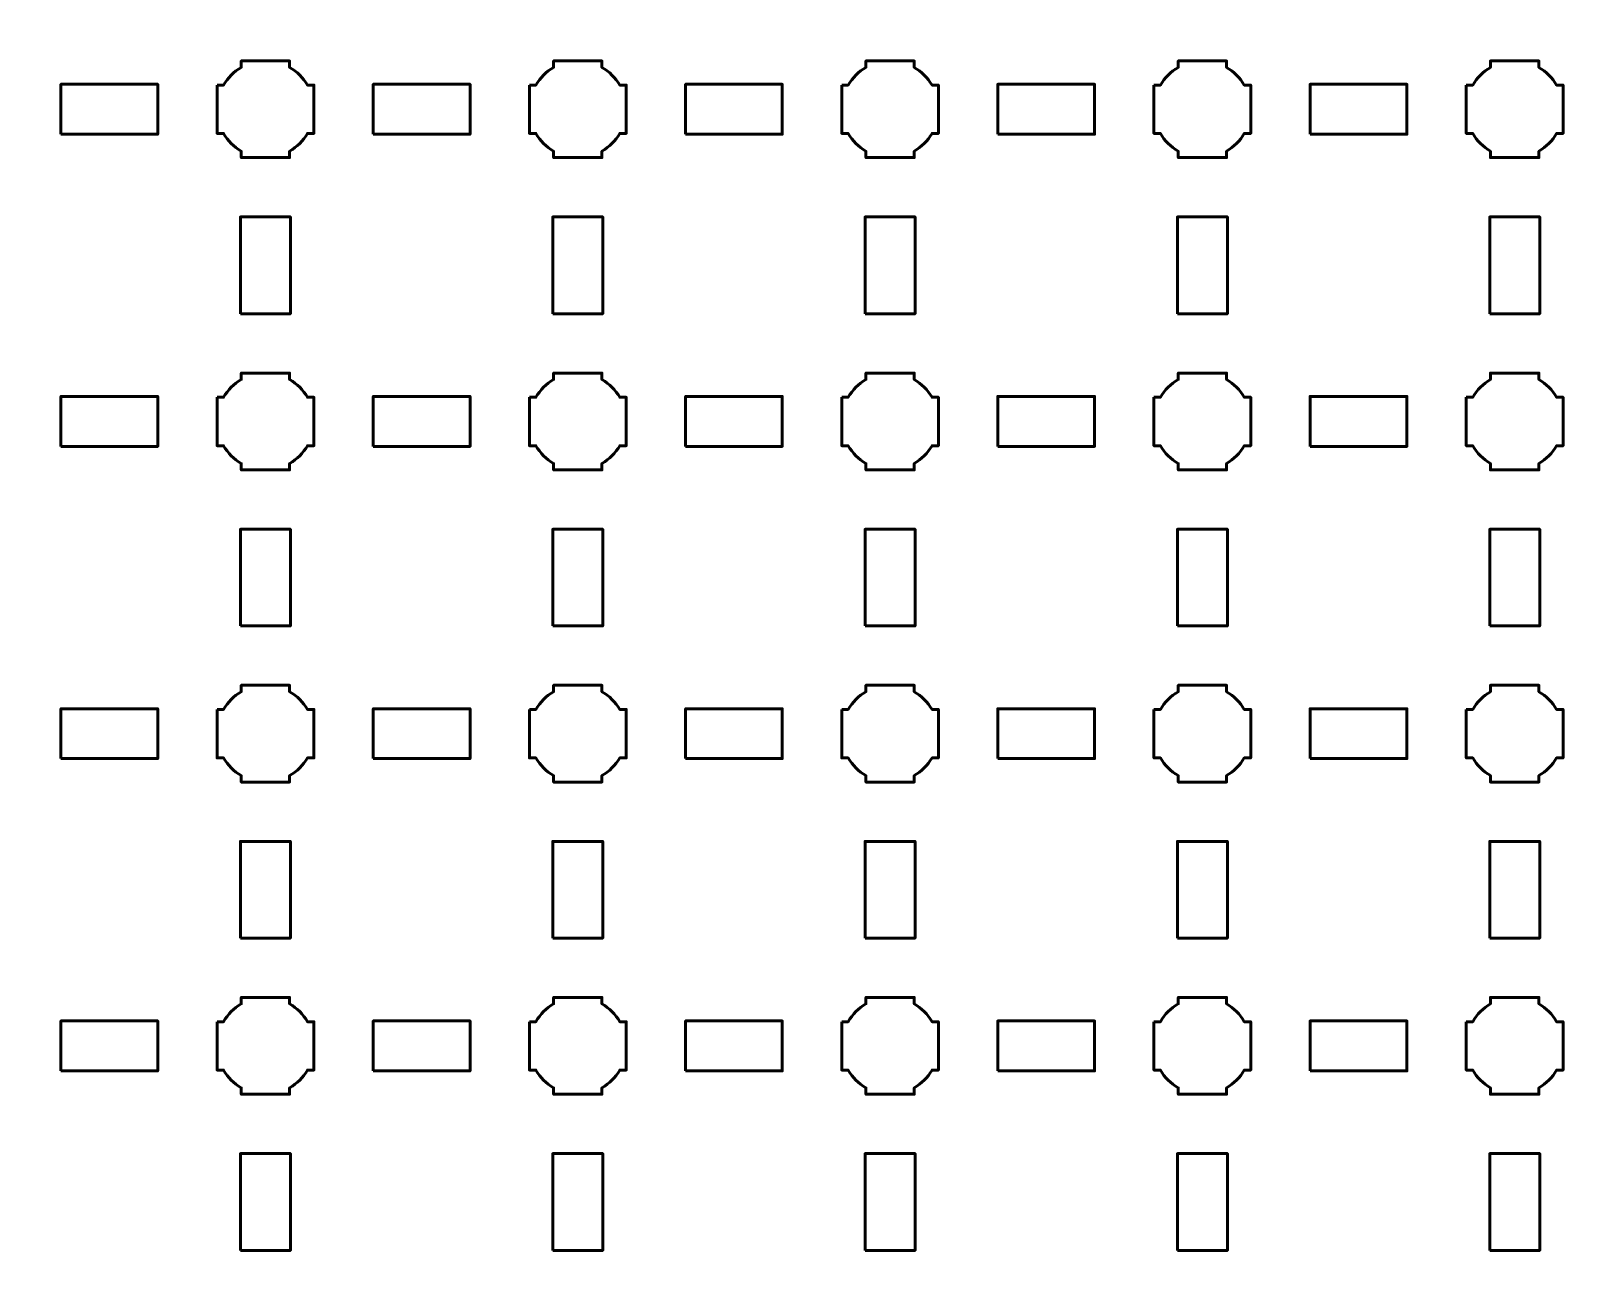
# Model space of a CAD drawing. Header units: centimetres. Extents: x -30.1 to 9.2, y -44.5 to 14.8.
# Drawn here: x -21 to -11, y -23.31 to -15.35 of the extents above; entities that cross this region are included whole.
import ezdxf

# ---------------------------------------------------------------- set-up
doc = ezdxf.new("R2010")
doc.units = ezdxf.units.CM
doc.header["$MEASUREMENT"] = 0
doc.layers.add('Layer 1', color=7, linetype='Continuous')

msp = doc.modelspace()

# ---------------------------------------------------------------- linework, layer by layer
at = {"layer": 'Layer 1', "color": 250, "lineweight": 53}
for points in [[(-20.81, -16.01), (-20.19, -16.01), (-20.19, -15.69), (-20.81, -15.69), (-20.81, -16.01)], [(-18.81, -16.01), (-18.19, -16.01), (-18.19, -15.69), (-18.81, -15.69), (-18.81, -16.01)], [(-16.81, -16.01), (-16.19, -16.01), (-16.19, -15.69), (-16.81, -15.69), (-16.81, -16.01)], [(-14.81, -16.01), (-14.19, -16.01), (-14.19, -15.69), (-14.81, -15.69), (-14.81, -16.01)], [(-12.81, -16.01), (-12.19, -16.01), (-12.19, -15.69), (-12.81, -15.69), (-12.81, -16.01)], [(-19.66, -17.16), (-19.34, -17.16), (-19.34, -16.54), (-19.66, -16.54), (-19.66, -17.16)], [(-17.66, -17.16), (-17.34, -17.16), (-17.34, -16.54), (-17.66, -16.54), (-17.66, -17.16)], [(-15.66, -17.16), (-15.34, -17.16), (-15.34, -16.54), (-15.66, -16.54), (-15.66, -17.16)], [(-13.66, -17.16), (-13.34, -17.16), (-13.34, -16.54), (-13.66, -16.54), (-13.66, -17.16)], [(-11.66, -17.16), (-11.34, -17.16), (-11.34, -16.54), (-11.66, -16.54), (-11.66, -17.16)], [(-20.81, -18.01), (-20.19, -18.01), (-20.19, -17.69), (-20.81, -17.69), (-20.81, -18.01)], [(-18.81, -18.01), (-18.19, -18.01), (-18.19, -17.69), (-18.81, -17.69), (-18.81, -18.01)], [(-16.81, -18.01), (-16.19, -18.01), (-16.19, -17.69), (-16.81, -17.69), (-16.81, -18.01)], [(-14.81, -18.01), (-14.19, -18.01), (-14.19, -17.69), (-14.81, -17.69), (-14.81, -18.01)], [(-12.81, -18.01), (-12.19, -18.01), (-12.19, -17.69), (-12.81, -17.69), (-12.81, -18.01)], [(-19.66, -19.16), (-19.34, -19.16), (-19.34, -18.54), (-19.66, -18.54), (-19.66, -19.16)], [(-17.66, -19.16), (-17.34, -19.16), (-17.34, -18.54), (-17.66, -18.54), (-17.66, -19.16)], [(-15.66, -19.16), (-15.34, -19.16), (-15.34, -18.54), (-15.66, -18.54), (-15.66, -19.16)], [(-13.66, -19.16), (-13.34, -19.16), (-13.34, -18.54), (-13.66, -18.54), (-13.66, -19.16)], [(-11.66, -19.16), (-11.34, -19.16), (-11.34, -18.54), (-11.66, -18.54), (-11.66, -19.16)], [(-20.81, -20.01), (-20.19, -20.01), (-20.19, -19.69), (-20.81, -19.69), (-20.81, -20.01)], [(-18.81, -20.01), (-18.19, -20.01), (-18.19, -19.69), (-18.81, -19.69), (-18.81, -20.01)], [(-16.81, -20.01), (-16.19, -20.01), (-16.19, -19.69), (-16.81, -19.69), (-16.81, -20.01)], [(-14.81, -20.01), (-14.19, -20.01), (-14.19, -19.69), (-14.81, -19.69), (-14.81, -20.01)], [(-12.81, -20.01), (-12.19, -20.01), (-12.19, -19.69), (-12.81, -19.69), (-12.81, -20.01)], [(-19.66, -21.16), (-19.34, -21.16), (-19.34, -20.54), (-19.66, -20.54), (-19.66, -21.16)], [(-17.66, -21.16), (-17.34, -21.16), (-17.34, -20.54), (-17.66, -20.54), (-17.66, -21.16)], [(-15.66, -21.16), (-15.34, -21.16), (-15.34, -20.54), (-15.66, -20.54), (-15.66, -21.16)], [(-13.66, -21.16), (-13.34, -21.16), (-13.34, -20.54), (-13.66, -20.54), (-13.66, -21.16)], [(-11.66, -21.16), (-11.34, -21.16), (-11.34, -20.54), (-11.66, -20.54), (-11.66, -21.16)], [(-20.81, -22.01), (-20.19, -22.01), (-20.19, -21.69), (-20.81, -21.69), (-20.81, -22.01)], [(-18.81, -22.01), (-18.19, -22.01), (-18.19, -21.69), (-18.81, -21.69), (-18.81, -22.01)], [(-16.81, -22.01), (-16.19, -22.01), (-16.19, -21.69), (-16.81, -21.69), (-16.81, -22.01)], [(-14.81, -22.01), (-14.19, -22.01), (-14.19, -21.69), (-14.81, -21.69), (-14.81, -22.01)], [(-12.81, -22.01), (-12.19, -22.01), (-12.19, -21.69), (-12.81, -21.69), (-12.81, -22.01)], [(-19.66, -23.16), (-19.34, -23.16), (-19.34, -22.54), (-19.66, -22.54), (-19.66, -23.16)], [(-17.66, -23.16), (-17.34, -23.16), (-17.34, -22.54), (-17.66, -22.54), (-17.66, -23.16)], [(-15.66, -23.16), (-15.34, -23.16), (-15.34, -22.54), (-15.66, -22.54), (-15.66, -23.16)], [(-13.66, -23.16), (-13.34, -23.16), (-13.34, -22.54), (-13.66, -22.54), (-13.66, -23.16)], [(-11.66, -23.16), (-11.34, -23.16), (-11.34, -22.54), (-11.66, -22.54), (-11.66, -23.16)]]:
    msp.add_lwpolyline(points, close=True, dxfattribs=at)
msp.add_open_spline([(-30.15, -44), (-30.15, -44), (-30.15, 14.3), (-30.15, 14.3), (-30.15, 14.3), (-30.15, 14.57609), (-29.92609, 14.8), (-29.65, 14.8), (-29.65, 14.8), (-29.65, 14.8), (8.65, 14.8), (8.65, 14.8), (8.65, 14.8), (8.92609, 14.8), (9.15, 14.57609), (9.15, 14.3), (9.15, 14.3), (9.15, 14.3), (9.15, -44), (9.15, -44), (9.15, -44), (9.15, -44.27609), (8.92609, -44.5), (8.65, -44.5), (8.65, -44.5), (8.65, -44.5), (-29.65, -44.5), (-29.65, -44.5), (-29.65, -44.5), (-29.92609, -44.5), (-30.15, -44.27609), (-30.15, -44)], degree=3, knots=[0, 0, 0, 0, 0.125, 0.125, 0.125, 0.125, 0.25, 0.25, 0.25, 0.25, 0.375, 0.375, 0.375, 0.375, 0.5, 0.5, 0.5, 0.5, 0.625, 0.625, 0.625, 0.625, 0.75, 0.75, 0.75, 0.75, 0.875, 0.875, 0.875, 0.875, 1, 1, 1, 1], dxfattribs=at)
at = {"layer": 'Layer 1', "lineweight": 53}
for points in [[(-19.81, -15.695), (-19.81, -15.695), (-19.76851, -15.695), (-19.76851, -15.695), (-19.76851, -15.695), (-19.74128, -15.64795), (-19.70205, -15.60872), (-19.655, -15.58149), (-19.655, -15.58149), (-19.655, -15.58149), (-19.655, -15.54), (-19.655, -15.54), (-19.655, -15.54), (-19.655, -15.54), (-19.5, -15.54), (-19.5, -15.54), (-19.5, -15.54), (-19.5, -15.54), (-19.345, -15.54), (-19.345, -15.54), (-19.345, -15.54), (-19.345, -15.54), (-19.345, -15.58149), (-19.345, -15.58149), (-19.345, -15.58149), (-19.29795, -15.60872), (-19.25872, -15.64795), (-19.23149, -15.695), (-19.23149, -15.695), (-19.23149, -15.695), (-19.19, -15.695), (-19.19, -15.695), (-19.19, -15.695), (-19.19, -15.695), (-19.19, -15.85), (-19.19, -15.85), (-19.19, -15.85), (-19.19, -15.85), (-19.19, -16.005), (-19.19, -16.005), (-19.19, -16.005), (-19.19, -16.005), (-19.23149, -16.005), (-19.23149, -16.005), (-19.23149, -16.005), (-19.25872, -16.05205), (-19.29795, -16.09128), (-19.345, -16.11851), (-19.345, -16.11851), (-19.345, -16.11851), (-19.345, -16.16), (-19.345, -16.16), (-19.345, -16.16), (-19.345, -16.16), (-19.5, -16.16), (-19.5, -16.16), (-19.5, -16.16), (-19.5, -16.16), (-19.655, -16.16), (-19.655, -16.16), (-19.655, -16.16), (-19.655, -16.16), (-19.655, -16.11851), (-19.655, -16.11851), (-19.655, -16.11851), (-19.70205, -16.09128), (-19.74128, -16.05205), (-19.76851, -16.005), (-19.76851, -16.005), (-19.76851, -16.005), (-19.81, -16.005), (-19.81, -16.005), (-19.81, -16.005), (-19.81, -16.005), (-19.81, -15.85), (-19.81, -15.85), (-19.81, -15.85), (-19.81, -15.85), (-19.81, -15.695), (-19.81, -15.695)], [(-17.81, -15.695), (-17.81, -15.695), (-17.76851, -15.695), (-17.76851, -15.695), (-17.76851, -15.695), (-17.74128, -15.64795), (-17.70205, -15.60872), (-17.655, -15.58149), (-17.655, -15.58149), (-17.655, -15.58149), (-17.655, -15.54), (-17.655, -15.54), (-17.655, -15.54), (-17.655, -15.54), (-17.5, -15.54), (-17.5, -15.54), (-17.5, -15.54), (-17.5, -15.54), (-17.345, -15.54), (-17.345, -15.54), (-17.345, -15.54), (-17.345, -15.54), (-17.345, -15.58149), (-17.345, -15.58149), (-17.345, -15.58149), (-17.29795, -15.60872), (-17.25872, -15.64795), (-17.23149, -15.695), (-17.23149, -15.695), (-17.23149, -15.695), (-17.19, -15.695), (-17.19, -15.695), (-17.19, -15.695), (-17.19, -15.695), (-17.19, -15.85), (-17.19, -15.85), (-17.19, -15.85), (-17.19, -15.85), (-17.19, -16.005), (-17.19, -16.005), (-17.19, -16.005), (-17.19, -16.005), (-17.23149, -16.005), (-17.23149, -16.005), (-17.23149, -16.005), (-17.25872, -16.05205), (-17.29795, -16.09128), (-17.345, -16.11851), (-17.345, -16.11851), (-17.345, -16.11851), (-17.345, -16.16), (-17.345, -16.16), (-17.345, -16.16), (-17.345, -16.16), (-17.5, -16.16), (-17.5, -16.16), (-17.5, -16.16), (-17.5, -16.16), (-17.655, -16.16), (-17.655, -16.16), (-17.655, -16.16), (-17.655, -16.16), (-17.655, -16.11851), (-17.655, -16.11851), (-17.655, -16.11851), (-17.70205, -16.09128), (-17.74128, -16.05205), (-17.76851, -16.005), (-17.76851, -16.005), (-17.76851, -16.005), (-17.81, -16.005), (-17.81, -16.005), (-17.81, -16.005), (-17.81, -16.005), (-17.81, -15.85), (-17.81, -15.85), (-17.81, -15.85), (-17.81, -15.85), (-17.81, -15.695), (-17.81, -15.695)], [(-15.81, -15.695), (-15.81, -15.695), (-15.76851, -15.695), (-15.76851, -15.695), (-15.76851, -15.695), (-15.74128, -15.64795), (-15.70205, -15.60872), (-15.655, -15.58149), (-15.655, -15.58149), (-15.655, -15.58149), (-15.655, -15.54), (-15.655, -15.54), (-15.655, -15.54), (-15.655, -15.54), (-15.5, -15.54), (-15.5, -15.54), (-15.5, -15.54), (-15.5, -15.54), (-15.345, -15.54), (-15.345, -15.54), (-15.345, -15.54), (-15.345, -15.54), (-15.345, -15.58149), (-15.345, -15.58149), (-15.345, -15.58149), (-15.29795, -15.60872), (-15.25872, -15.64795), (-15.23149, -15.695), (-15.23149, -15.695), (-15.23149, -15.695), (-15.19, -15.695), (-15.19, -15.695), (-15.19, -15.695), (-15.19, -15.695), (-15.19, -15.85), (-15.19, -15.85), (-15.19, -15.85), (-15.19, -15.85), (-15.19, -16.005), (-15.19, -16.005), (-15.19, -16.005), (-15.19, -16.005), (-15.23149, -16.005), (-15.23149, -16.005), (-15.23149, -16.005), (-15.25872, -16.05205), (-15.29795, -16.09128), (-15.345, -16.11851), (-15.345, -16.11851), (-15.345, -16.11851), (-15.345, -16.16), (-15.345, -16.16), (-15.345, -16.16), (-15.345, -16.16), (-15.5, -16.16), (-15.5, -16.16), (-15.5, -16.16), (-15.5, -16.16), (-15.655, -16.16), (-15.655, -16.16), (-15.655, -16.16), (-15.655, -16.16), (-15.655, -16.11851), (-15.655, -16.11851), (-15.655, -16.11851), (-15.70205, -16.09128), (-15.74128, -16.05205), (-15.76851, -16.005), (-15.76851, -16.005), (-15.76851, -16.005), (-15.81, -16.005), (-15.81, -16.005), (-15.81, -16.005), (-15.81, -16.005), (-15.81, -15.85), (-15.81, -15.85), (-15.81, -15.85), (-15.81, -15.85), (-15.81, -15.695), (-15.81, -15.695)], [(-13.81, -15.695), (-13.81, -15.695), (-13.76851, -15.695), (-13.76851, -15.695), (-13.76851, -15.695), (-13.74128, -15.64795), (-13.70205, -15.60872), (-13.655, -15.58149), (-13.655, -15.58149), (-13.655, -15.58149), (-13.655, -15.54), (-13.655, -15.54), (-13.655, -15.54), (-13.655, -15.54), (-13.5, -15.54), (-13.5, -15.54), (-13.5, -15.54), (-13.5, -15.54), (-13.345, -15.54), (-13.345, -15.54), (-13.345, -15.54), (-13.345, -15.54), (-13.345, -15.58149), (-13.345, -15.58149), (-13.345, -15.58149), (-13.29795, -15.60872), (-13.25872, -15.64795), (-13.23149, -15.695), (-13.23149, -15.695), (-13.23149, -15.695), (-13.19, -15.695), (-13.19, -15.695), (-13.19, -15.695), (-13.19, -15.695), (-13.19, -15.85), (-13.19, -15.85), (-13.19, -15.85), (-13.19, -15.85), (-13.19, -16.005), (-13.19, -16.005), (-13.19, -16.005), (-13.19, -16.005), (-13.23149, -16.005), (-13.23149, -16.005), (-13.23149, -16.005), (-13.25872, -16.05205), (-13.29795, -16.09128), (-13.345, -16.11851), (-13.345, -16.11851), (-13.345, -16.11851), (-13.345, -16.16), (-13.345, -16.16), (-13.345, -16.16), (-13.345, -16.16), (-13.5, -16.16), (-13.5, -16.16), (-13.5, -16.16), (-13.5, -16.16), (-13.655, -16.16), (-13.655, -16.16), (-13.655, -16.16), (-13.655, -16.16), (-13.655, -16.11851), (-13.655, -16.11851), (-13.655, -16.11851), (-13.70205, -16.09128), (-13.74128, -16.05205), (-13.76851, -16.005), (-13.76851, -16.005), (-13.76851, -16.005), (-13.81, -16.005), (-13.81, -16.005), (-13.81, -16.005), (-13.81, -16.005), (-13.81, -15.85), (-13.81, -15.85), (-13.81, -15.85), (-13.81, -15.85), (-13.81, -15.695), (-13.81, -15.695)], [(-11.81, -15.695), (-11.81, -15.695), (-11.76851, -15.695), (-11.76851, -15.695), (-11.76851, -15.695), (-11.74128, -15.64795), (-11.70205, -15.60872), (-11.655, -15.58149), (-11.655, -15.58149), (-11.655, -15.58149), (-11.655, -15.54), (-11.655, -15.54), (-11.655, -15.54), (-11.655, -15.54), (-11.5, -15.54), (-11.5, -15.54), (-11.5, -15.54), (-11.5, -15.54), (-11.345, -15.54), (-11.345, -15.54), (-11.345, -15.54), (-11.345, -15.54), (-11.345, -15.58149), (-11.345, -15.58149), (-11.345, -15.58149), (-11.29795, -15.60872), (-11.25872, -15.64795), (-11.23149, -15.695), (-11.23149, -15.695), (-11.23149, -15.695), (-11.19, -15.695), (-11.19, -15.695), (-11.19, -15.695), (-11.19, -15.695), (-11.19, -15.85), (-11.19, -15.85), (-11.19, -15.85), (-11.19, -15.85), (-11.19, -16.005), (-11.19, -16.005), (-11.19, -16.005), (-11.19, -16.005), (-11.23149, -16.005), (-11.23149, -16.005), (-11.23149, -16.005), (-11.25872, -16.05205), (-11.29795, -16.09128), (-11.345, -16.11851), (-11.345, -16.11851), (-11.345, -16.11851), (-11.345, -16.16), (-11.345, -16.16), (-11.345, -16.16), (-11.345, -16.16), (-11.5, -16.16), (-11.5, -16.16), (-11.5, -16.16), (-11.5, -16.16), (-11.655, -16.16), (-11.655, -16.16), (-11.655, -16.16), (-11.655, -16.16), (-11.655, -16.11851), (-11.655, -16.11851), (-11.655, -16.11851), (-11.70205, -16.09128), (-11.74128, -16.05205), (-11.76851, -16.005), (-11.76851, -16.005), (-11.76851, -16.005), (-11.81, -16.005), (-11.81, -16.005), (-11.81, -16.005), (-11.81, -16.005), (-11.81, -15.85), (-11.81, -15.85), (-11.81, -15.85), (-11.81, -15.85), (-11.81, -15.695), (-11.81, -15.695)], [(-19.81, -17.695), (-19.81, -17.695), (-19.76851, -17.695), (-19.76851, -17.695), (-19.76851, -17.695), (-19.74128, -17.64795), (-19.70205, -17.60872), (-19.655, -17.58149), (-19.655, -17.58149), (-19.655, -17.58149), (-19.655, -17.54), (-19.655, -17.54), (-19.655, -17.54), (-19.655, -17.54), (-19.5, -17.54), (-19.5, -17.54), (-19.5, -17.54), (-19.5, -17.54), (-19.345, -17.54), (-19.345, -17.54), (-19.345, -17.54), (-19.345, -17.54), (-19.345, -17.58149), (-19.345, -17.58149), (-19.345, -17.58149), (-19.29795, -17.60872), (-19.25872, -17.64795), (-19.23149, -17.695), (-19.23149, -17.695), (-19.23149, -17.695), (-19.19, -17.695), (-19.19, -17.695), (-19.19, -17.695), (-19.19, -17.695), (-19.19, -17.85), (-19.19, -17.85), (-19.19, -17.85), (-19.19, -17.85), (-19.19, -18.005), (-19.19, -18.005), (-19.19, -18.005), (-19.19, -18.005), (-19.23149, -18.005), (-19.23149, -18.005), (-19.23149, -18.005), (-19.25872, -18.05205), (-19.29795, -18.09128), (-19.345, -18.11851), (-19.345, -18.11851), (-19.345, -18.11851), (-19.345, -18.16), (-19.345, -18.16), (-19.345, -18.16), (-19.345, -18.16), (-19.5, -18.16), (-19.5, -18.16), (-19.5, -18.16), (-19.5, -18.16), (-19.655, -18.16), (-19.655, -18.16), (-19.655, -18.16), (-19.655, -18.16), (-19.655, -18.11851), (-19.655, -18.11851), (-19.655, -18.11851), (-19.70205, -18.09128), (-19.74128, -18.05205), (-19.76851, -18.005), (-19.76851, -18.005), (-19.76851, -18.005), (-19.81, -18.005), (-19.81, -18.005), (-19.81, -18.005), (-19.81, -18.005), (-19.81, -17.85), (-19.81, -17.85), (-19.81, -17.85), (-19.81, -17.85), (-19.81, -17.695), (-19.81, -17.695)], [(-17.81, -17.695), (-17.81, -17.695), (-17.76851, -17.695), (-17.76851, -17.695), (-17.76851, -17.695), (-17.74128, -17.64795), (-17.70205, -17.60872), (-17.655, -17.58149), (-17.655, -17.58149), (-17.655, -17.58149), (-17.655, -17.54), (-17.655, -17.54), (-17.655, -17.54), (-17.655, -17.54), (-17.5, -17.54), (-17.5, -17.54), (-17.5, -17.54), (-17.5, -17.54), (-17.345, -17.54), (-17.345, -17.54), (-17.345, -17.54), (-17.345, -17.54), (-17.345, -17.58149), (-17.345, -17.58149), (-17.345, -17.58149), (-17.29795, -17.60872), (-17.25872, -17.64795), (-17.23149, -17.695), (-17.23149, -17.695), (-17.23149, -17.695), (-17.19, -17.695), (-17.19, -17.695), (-17.19, -17.695), (-17.19, -17.695), (-17.19, -17.85), (-17.19, -17.85), (-17.19, -17.85), (-17.19, -17.85), (-17.19, -18.005), (-17.19, -18.005), (-17.19, -18.005), (-17.19, -18.005), (-17.23149, -18.005), (-17.23149, -18.005), (-17.23149, -18.005), (-17.25872, -18.05205), (-17.29795, -18.09128), (-17.345, -18.11851), (-17.345, -18.11851), (-17.345, -18.11851), (-17.345, -18.16), (-17.345, -18.16), (-17.345, -18.16), (-17.345, -18.16), (-17.5, -18.16), (-17.5, -18.16), (-17.5, -18.16), (-17.5, -18.16), (-17.655, -18.16), (-17.655, -18.16), (-17.655, -18.16), (-17.655, -18.16), (-17.655, -18.11851), (-17.655, -18.11851), (-17.655, -18.11851), (-17.70205, -18.09128), (-17.74128, -18.05205), (-17.76851, -18.005), (-17.76851, -18.005), (-17.76851, -18.005), (-17.81, -18.005), (-17.81, -18.005), (-17.81, -18.005), (-17.81, -18.005), (-17.81, -17.85), (-17.81, -17.85), (-17.81, -17.85), (-17.81, -17.85), (-17.81, -17.695), (-17.81, -17.695)], [(-15.81, -17.695), (-15.81, -17.695), (-15.76851, -17.695), (-15.76851, -17.695), (-15.76851, -17.695), (-15.74128, -17.64795), (-15.70205, -17.60872), (-15.655, -17.58149), (-15.655, -17.58149), (-15.655, -17.58149), (-15.655, -17.54), (-15.655, -17.54), (-15.655, -17.54), (-15.655, -17.54), (-15.5, -17.54), (-15.5, -17.54), (-15.5, -17.54), (-15.5, -17.54), (-15.345, -17.54), (-15.345, -17.54), (-15.345, -17.54), (-15.345, -17.54), (-15.345, -17.58149), (-15.345, -17.58149), (-15.345, -17.58149), (-15.29795, -17.60872), (-15.25872, -17.64795), (-15.23149, -17.695), (-15.23149, -17.695), (-15.23149, -17.695), (-15.19, -17.695), (-15.19, -17.695), (-15.19, -17.695), (-15.19, -17.695), (-15.19, -17.85), (-15.19, -17.85), (-15.19, -17.85), (-15.19, -17.85), (-15.19, -18.005), (-15.19, -18.005), (-15.19, -18.005), (-15.19, -18.005), (-15.23149, -18.005), (-15.23149, -18.005), (-15.23149, -18.005), (-15.25872, -18.05205), (-15.29795, -18.09128), (-15.345, -18.11851), (-15.345, -18.11851), (-15.345, -18.11851), (-15.345, -18.16), (-15.345, -18.16), (-15.345, -18.16), (-15.345, -18.16), (-15.5, -18.16), (-15.5, -18.16), (-15.5, -18.16), (-15.5, -18.16), (-15.655, -18.16), (-15.655, -18.16), (-15.655, -18.16), (-15.655, -18.16), (-15.655, -18.11851), (-15.655, -18.11851), (-15.655, -18.11851), (-15.70205, -18.09128), (-15.74128, -18.05205), (-15.76851, -18.005), (-15.76851, -18.005), (-15.76851, -18.005), (-15.81, -18.005), (-15.81, -18.005), (-15.81, -18.005), (-15.81, -18.005), (-15.81, -17.85), (-15.81, -17.85), (-15.81, -17.85), (-15.81, -17.85), (-15.81, -17.695), (-15.81, -17.695)], [(-13.81, -17.695), (-13.81, -17.695), (-13.76851, -17.695), (-13.76851, -17.695), (-13.76851, -17.695), (-13.74128, -17.64795), (-13.70205, -17.60872), (-13.655, -17.58149), (-13.655, -17.58149), (-13.655, -17.58149), (-13.655, -17.54), (-13.655, -17.54), (-13.655, -17.54), (-13.655, -17.54), (-13.5, -17.54), (-13.5, -17.54), (-13.5, -17.54), (-13.5, -17.54), (-13.345, -17.54), (-13.345, -17.54), (-13.345, -17.54), (-13.345, -17.54), (-13.345, -17.58149), (-13.345, -17.58149), (-13.345, -17.58149), (-13.29795, -17.60872), (-13.25872, -17.64795), (-13.23149, -17.695), (-13.23149, -17.695), (-13.23149, -17.695), (-13.19, -17.695), (-13.19, -17.695), (-13.19, -17.695), (-13.19, -17.695), (-13.19, -17.85), (-13.19, -17.85), (-13.19, -17.85), (-13.19, -17.85), (-13.19, -18.005), (-13.19, -18.005), (-13.19, -18.005), (-13.19, -18.005), (-13.23149, -18.005), (-13.23149, -18.005), (-13.23149, -18.005), (-13.25872, -18.05205), (-13.29795, -18.09128), (-13.345, -18.11851), (-13.345, -18.11851), (-13.345, -18.11851), (-13.345, -18.16), (-13.345, -18.16), (-13.345, -18.16), (-13.345, -18.16), (-13.5, -18.16), (-13.5, -18.16), (-13.5, -18.16), (-13.5, -18.16), (-13.655, -18.16), (-13.655, -18.16), (-13.655, -18.16), (-13.655, -18.16), (-13.655, -18.11851), (-13.655, -18.11851), (-13.655, -18.11851), (-13.70205, -18.09128), (-13.74128, -18.05205), (-13.76851, -18.005), (-13.76851, -18.005), (-13.76851, -18.005), (-13.81, -18.005), (-13.81, -18.005), (-13.81, -18.005), (-13.81, -18.005), (-13.81, -17.85), (-13.81, -17.85), (-13.81, -17.85), (-13.81, -17.85), (-13.81, -17.695), (-13.81, -17.695)], [(-11.81, -17.695), (-11.81, -17.695), (-11.76851, -17.695), (-11.76851, -17.695), (-11.76851, -17.695), (-11.74128, -17.64795), (-11.70205, -17.60872), (-11.655, -17.58149), (-11.655, -17.58149), (-11.655, -17.58149), (-11.655, -17.54), (-11.655, -17.54), (-11.655, -17.54), (-11.655, -17.54), (-11.5, -17.54), (-11.5, -17.54), (-11.5, -17.54), (-11.5, -17.54), (-11.345, -17.54), (-11.345, -17.54), (-11.345, -17.54), (-11.345, -17.54), (-11.345, -17.58149), (-11.345, -17.58149), (-11.345, -17.58149), (-11.29795, -17.60872), (-11.25872, -17.64795), (-11.23149, -17.695), (-11.23149, -17.695), (-11.23149, -17.695), (-11.19, -17.695), (-11.19, -17.695), (-11.19, -17.695), (-11.19, -17.695), (-11.19, -17.85), (-11.19, -17.85), (-11.19, -17.85), (-11.19, -17.85), (-11.19, -18.005), (-11.19, -18.005), (-11.19, -18.005), (-11.19, -18.005), (-11.23149, -18.005), (-11.23149, -18.005), (-11.23149, -18.005), (-11.25872, -18.05205), (-11.29795, -18.09128), (-11.345, -18.11851), (-11.345, -18.11851), (-11.345, -18.11851), (-11.345, -18.16), (-11.345, -18.16), (-11.345, -18.16), (-11.345, -18.16), (-11.5, -18.16), (-11.5, -18.16), (-11.5, -18.16), (-11.5, -18.16), (-11.655, -18.16), (-11.655, -18.16), (-11.655, -18.16), (-11.655, -18.16), (-11.655, -18.11851), (-11.655, -18.11851), (-11.655, -18.11851), (-11.70205, -18.09128), (-11.74128, -18.05205), (-11.76851, -18.005), (-11.76851, -18.005), (-11.76851, -18.005), (-11.81, -18.005), (-11.81, -18.005), (-11.81, -18.005), (-11.81, -18.005), (-11.81, -17.85), (-11.81, -17.85), (-11.81, -17.85), (-11.81, -17.85), (-11.81, -17.695), (-11.81, -17.695)], [(-19.81, -19.695), (-19.81, -19.695), (-19.76851, -19.695), (-19.76851, -19.695), (-19.76851, -19.695), (-19.74128, -19.64795), (-19.70205, -19.60872), (-19.655, -19.58149), (-19.655, -19.58149), (-19.655, -19.58149), (-19.655, -19.54), (-19.655, -19.54), (-19.655, -19.54), (-19.655, -19.54), (-19.5, -19.54), (-19.5, -19.54), (-19.5, -19.54), (-19.5, -19.54), (-19.345, -19.54), (-19.345, -19.54), (-19.345, -19.54), (-19.345, -19.54), (-19.345, -19.58149), (-19.345, -19.58149), (-19.345, -19.58149), (-19.29795, -19.60872), (-19.25872, -19.64795), (-19.23149, -19.695), (-19.23149, -19.695), (-19.23149, -19.695), (-19.19, -19.695), (-19.19, -19.695), (-19.19, -19.695), (-19.19, -19.695), (-19.19, -19.85), (-19.19, -19.85), (-19.19, -19.85), (-19.19, -19.85), (-19.19, -20.005), (-19.19, -20.005), (-19.19, -20.005), (-19.19, -20.005), (-19.23149, -20.005), (-19.23149, -20.005), (-19.23149, -20.005), (-19.25872, -20.05205), (-19.29795, -20.09128), (-19.345, -20.11851), (-19.345, -20.11851), (-19.345, -20.11851), (-19.345, -20.16), (-19.345, -20.16), (-19.345, -20.16), (-19.345, -20.16), (-19.5, -20.16), (-19.5, -20.16), (-19.5, -20.16), (-19.5, -20.16), (-19.655, -20.16), (-19.655, -20.16), (-19.655, -20.16), (-19.655, -20.16), (-19.655, -20.11851), (-19.655, -20.11851), (-19.655, -20.11851), (-19.70205, -20.09128), (-19.74128, -20.05205), (-19.76851, -20.005), (-19.76851, -20.005), (-19.76851, -20.005), (-19.81, -20.005), (-19.81, -20.005), (-19.81, -20.005), (-19.81, -20.005), (-19.81, -19.85), (-19.81, -19.85), (-19.81, -19.85), (-19.81, -19.85), (-19.81, -19.695), (-19.81, -19.695)], [(-17.81, -19.695), (-17.81, -19.695), (-17.76851, -19.695), (-17.76851, -19.695), (-17.76851, -19.695), (-17.74128, -19.64795), (-17.70205, -19.60872), (-17.655, -19.58149), (-17.655, -19.58149), (-17.655, -19.58149), (-17.655, -19.54), (-17.655, -19.54), (-17.655, -19.54), (-17.655, -19.54), (-17.5, -19.54), (-17.5, -19.54), (-17.5, -19.54), (-17.5, -19.54), (-17.345, -19.54), (-17.345, -19.54), (-17.345, -19.54), (-17.345, -19.54), (-17.345, -19.58149), (-17.345, -19.58149), (-17.345, -19.58149), (-17.29795, -19.60872), (-17.25872, -19.64795), (-17.23149, -19.695), (-17.23149, -19.695), (-17.23149, -19.695), (-17.19, -19.695), (-17.19, -19.695), (-17.19, -19.695), (-17.19, -19.695), (-17.19, -19.85), (-17.19, -19.85), (-17.19, -19.85), (-17.19, -19.85), (-17.19, -20.005), (-17.19, -20.005), (-17.19, -20.005), (-17.19, -20.005), (-17.23149, -20.005), (-17.23149, -20.005), (-17.23149, -20.005), (-17.25872, -20.05205), (-17.29795, -20.09128), (-17.345, -20.11851), (-17.345, -20.11851), (-17.345, -20.11851), (-17.345, -20.16), (-17.345, -20.16), (-17.345, -20.16), (-17.345, -20.16), (-17.5, -20.16), (-17.5, -20.16), (-17.5, -20.16), (-17.5, -20.16), (-17.655, -20.16), (-17.655, -20.16), (-17.655, -20.16), (-17.655, -20.16), (-17.655, -20.11851), (-17.655, -20.11851), (-17.655, -20.11851), (-17.70205, -20.09128), (-17.74128, -20.05205), (-17.76851, -20.005), (-17.76851, -20.005), (-17.76851, -20.005), (-17.81, -20.005), (-17.81, -20.005), (-17.81, -20.005), (-17.81, -20.005), (-17.81, -19.85), (-17.81, -19.85), (-17.81, -19.85), (-17.81, -19.85), (-17.81, -19.695), (-17.81, -19.695)], [(-15.81, -19.695), (-15.81, -19.695), (-15.76851, -19.695), (-15.76851, -19.695), (-15.76851, -19.695), (-15.74128, -19.64795), (-15.70205, -19.60872), (-15.655, -19.58149), (-15.655, -19.58149), (-15.655, -19.58149), (-15.655, -19.54), (-15.655, -19.54), (-15.655, -19.54), (-15.655, -19.54), (-15.5, -19.54), (-15.5, -19.54), (-15.5, -19.54), (-15.5, -19.54), (-15.345, -19.54), (-15.345, -19.54), (-15.345, -19.54), (-15.345, -19.54), (-15.345, -19.58149), (-15.345, -19.58149), (-15.345, -19.58149), (-15.29795, -19.60872), (-15.25872, -19.64795), (-15.23149, -19.695), (-15.23149, -19.695), (-15.23149, -19.695), (-15.19, -19.695), (-15.19, -19.695), (-15.19, -19.695), (-15.19, -19.695), (-15.19, -19.85), (-15.19, -19.85), (-15.19, -19.85), (-15.19, -19.85), (-15.19, -20.005), (-15.19, -20.005), (-15.19, -20.005), (-15.19, -20.005), (-15.23149, -20.005), (-15.23149, -20.005), (-15.23149, -20.005), (-15.25872, -20.05205), (-15.29795, -20.09128), (-15.345, -20.11851), (-15.345, -20.11851), (-15.345, -20.11851), (-15.345, -20.16), (-15.345, -20.16), (-15.345, -20.16), (-15.345, -20.16), (-15.5, -20.16), (-15.5, -20.16), (-15.5, -20.16), (-15.5, -20.16), (-15.655, -20.16), (-15.655, -20.16), (-15.655, -20.16), (-15.655, -20.16), (-15.655, -20.11851), (-15.655, -20.11851), (-15.655, -20.11851), (-15.70205, -20.09128), (-15.74128, -20.05205), (-15.76851, -20.005), (-15.76851, -20.005), (-15.76851, -20.005), (-15.81, -20.005), (-15.81, -20.005), (-15.81, -20.005), (-15.81, -20.005), (-15.81, -19.85), (-15.81, -19.85), (-15.81, -19.85), (-15.81, -19.85), (-15.81, -19.695), (-15.81, -19.695)], [(-13.81, -19.695), (-13.81, -19.695), (-13.76851, -19.695), (-13.76851, -19.695), (-13.76851, -19.695), (-13.74128, -19.64795), (-13.70205, -19.60872), (-13.655, -19.58149), (-13.655, -19.58149), (-13.655, -19.58149), (-13.655, -19.54), (-13.655, -19.54), (-13.655, -19.54), (-13.655, -19.54), (-13.5, -19.54), (-13.5, -19.54), (-13.5, -19.54), (-13.5, -19.54), (-13.345, -19.54), (-13.345, -19.54), (-13.345, -19.54), (-13.345, -19.54), (-13.345, -19.58149), (-13.345, -19.58149), (-13.345, -19.58149), (-13.29795, -19.60872), (-13.25872, -19.64795), (-13.23149, -19.695), (-13.23149, -19.695), (-13.23149, -19.695), (-13.19, -19.695), (-13.19, -19.695), (-13.19, -19.695), (-13.19, -19.695), (-13.19, -19.85), (-13.19, -19.85), (-13.19, -19.85), (-13.19, -19.85), (-13.19, -20.005), (-13.19, -20.005), (-13.19, -20.005), (-13.19, -20.005), (-13.23149, -20.005), (-13.23149, -20.005), (-13.23149, -20.005), (-13.25872, -20.05205), (-13.29795, -20.09128), (-13.345, -20.11851), (-13.345, -20.11851), (-13.345, -20.11851), (-13.345, -20.16), (-13.345, -20.16), (-13.345, -20.16), (-13.345, -20.16), (-13.5, -20.16), (-13.5, -20.16), (-13.5, -20.16), (-13.5, -20.16), (-13.655, -20.16), (-13.655, -20.16), (-13.655, -20.16), (-13.655, -20.16), (-13.655, -20.11851), (-13.655, -20.11851), (-13.655, -20.11851), (-13.70205, -20.09128), (-13.74128, -20.05205), (-13.76851, -20.005), (-13.76851, -20.005), (-13.76851, -20.005), (-13.81, -20.005), (-13.81, -20.005), (-13.81, -20.005), (-13.81, -20.005), (-13.81, -19.85), (-13.81, -19.85), (-13.81, -19.85), (-13.81, -19.85), (-13.81, -19.695), (-13.81, -19.695)], [(-11.81, -19.695), (-11.81, -19.695), (-11.76851, -19.695), (-11.76851, -19.695), (-11.76851, -19.695), (-11.74128, -19.64795), (-11.70205, -19.60872), (-11.655, -19.58149), (-11.655, -19.58149), (-11.655, -19.58149), (-11.655, -19.54), (-11.655, -19.54), (-11.655, -19.54), (-11.655, -19.54), (-11.5, -19.54), (-11.5, -19.54), (-11.5, -19.54), (-11.5, -19.54), (-11.345, -19.54), (-11.345, -19.54), (-11.345, -19.54), (-11.345, -19.54), (-11.345, -19.58149), (-11.345, -19.58149), (-11.345, -19.58149), (-11.29795, -19.60872), (-11.25872, -19.64795), (-11.23149, -19.695), (-11.23149, -19.695), (-11.23149, -19.695), (-11.19, -19.695), (-11.19, -19.695), (-11.19, -19.695), (-11.19, -19.695), (-11.19, -19.85), (-11.19, -19.85), (-11.19, -19.85), (-11.19, -19.85), (-11.19, -20.005), (-11.19, -20.005), (-11.19, -20.005), (-11.19, -20.005), (-11.23149, -20.005), (-11.23149, -20.005), (-11.23149, -20.005), (-11.25872, -20.05205), (-11.29795, -20.09128), (-11.345, -20.11851), (-11.345, -20.11851), (-11.345, -20.11851), (-11.345, -20.16), (-11.345, -20.16), (-11.345, -20.16), (-11.345, -20.16), (-11.5, -20.16), (-11.5, -20.16), (-11.5, -20.16), (-11.5, -20.16), (-11.655, -20.16), (-11.655, -20.16), (-11.655, -20.16), (-11.655, -20.16), (-11.655, -20.11851), (-11.655, -20.11851), (-11.655, -20.11851), (-11.70205, -20.09128), (-11.74128, -20.05205), (-11.76851, -20.005), (-11.76851, -20.005), (-11.76851, -20.005), (-11.81, -20.005), (-11.81, -20.005), (-11.81, -20.005), (-11.81, -20.005), (-11.81, -19.85), (-11.81, -19.85), (-11.81, -19.85), (-11.81, -19.85), (-11.81, -19.695), (-11.81, -19.695)], [(-19.81, -21.695), (-19.81, -21.695), (-19.76851, -21.695), (-19.76851, -21.695), (-19.76851, -21.695), (-19.74128, -21.64795), (-19.70205, -21.60872), (-19.655, -21.58149), (-19.655, -21.58149), (-19.655, -21.58149), (-19.655, -21.54), (-19.655, -21.54), (-19.655, -21.54), (-19.655, -21.54), (-19.5, -21.54), (-19.5, -21.54), (-19.5, -21.54), (-19.5, -21.54), (-19.345, -21.54), (-19.345, -21.54), (-19.345, -21.54), (-19.345, -21.54), (-19.345, -21.58149), (-19.345, -21.58149), (-19.345, -21.58149), (-19.29795, -21.60872), (-19.25872, -21.64795), (-19.23149, -21.695), (-19.23149, -21.695), (-19.23149, -21.695), (-19.19, -21.695), (-19.19, -21.695), (-19.19, -21.695), (-19.19, -21.695), (-19.19, -21.85), (-19.19, -21.85), (-19.19, -21.85), (-19.19, -21.85), (-19.19, -22.005), (-19.19, -22.005), (-19.19, -22.005), (-19.19, -22.005), (-19.23149, -22.005), (-19.23149, -22.005), (-19.23149, -22.005), (-19.25872, -22.05205), (-19.29795, -22.09128), (-19.345, -22.11851), (-19.345, -22.11851), (-19.345, -22.11851), (-19.345, -22.16), (-19.345, -22.16), (-19.345, -22.16), (-19.345, -22.16), (-19.5, -22.16), (-19.5, -22.16), (-19.5, -22.16), (-19.5, -22.16), (-19.655, -22.16), (-19.655, -22.16), (-19.655, -22.16), (-19.655, -22.16), (-19.655, -22.11851), (-19.655, -22.11851), (-19.655, -22.11851), (-19.70205, -22.09128), (-19.74128, -22.05205), (-19.76851, -22.005), (-19.76851, -22.005), (-19.76851, -22.005), (-19.81, -22.005), (-19.81, -22.005), (-19.81, -22.005), (-19.81, -22.005), (-19.81, -21.85), (-19.81, -21.85), (-19.81, -21.85), (-19.81, -21.85), (-19.81, -21.695), (-19.81, -21.695)], [(-17.81, -21.695), (-17.81, -21.695), (-17.76851, -21.695), (-17.76851, -21.695), (-17.76851, -21.695), (-17.74128, -21.64795), (-17.70205, -21.60872), (-17.655, -21.58149), (-17.655, -21.58149), (-17.655, -21.58149), (-17.655, -21.54), (-17.655, -21.54), (-17.655, -21.54), (-17.655, -21.54), (-17.5, -21.54), (-17.5, -21.54), (-17.5, -21.54), (-17.5, -21.54), (-17.345, -21.54), (-17.345, -21.54), (-17.345, -21.54), (-17.345, -21.54), (-17.345, -21.58149), (-17.345, -21.58149), (-17.345, -21.58149), (-17.29795, -21.60872), (-17.25872, -21.64795), (-17.23149, -21.695), (-17.23149, -21.695), (-17.23149, -21.695), (-17.19, -21.695), (-17.19, -21.695), (-17.19, -21.695), (-17.19, -21.695), (-17.19, -21.85), (-17.19, -21.85), (-17.19, -21.85), (-17.19, -21.85), (-17.19, -22.005), (-17.19, -22.005), (-17.19, -22.005), (-17.19, -22.005), (-17.23149, -22.005), (-17.23149, -22.005), (-17.23149, -22.005), (-17.25872, -22.05205), (-17.29795, -22.09128), (-17.345, -22.11851), (-17.345, -22.11851), (-17.345, -22.11851), (-17.345, -22.16), (-17.345, -22.16), (-17.345, -22.16), (-17.345, -22.16), (-17.5, -22.16), (-17.5, -22.16), (-17.5, -22.16), (-17.5, -22.16), (-17.655, -22.16), (-17.655, -22.16), (-17.655, -22.16), (-17.655, -22.16), (-17.655, -22.11851), (-17.655, -22.11851), (-17.655, -22.11851), (-17.70205, -22.09128), (-17.74128, -22.05205), (-17.76851, -22.005), (-17.76851, -22.005), (-17.76851, -22.005), (-17.81, -22.005), (-17.81, -22.005), (-17.81, -22.005), (-17.81, -22.005), (-17.81, -21.85), (-17.81, -21.85), (-17.81, -21.85), (-17.81, -21.85), (-17.81, -21.695), (-17.81, -21.695)], [(-15.81, -21.695), (-15.81, -21.695), (-15.76851, -21.695), (-15.76851, -21.695), (-15.76851, -21.695), (-15.74128, -21.64795), (-15.70205, -21.60872), (-15.655, -21.58149), (-15.655, -21.58149), (-15.655, -21.58149), (-15.655, -21.54), (-15.655, -21.54), (-15.655, -21.54), (-15.655, -21.54), (-15.5, -21.54), (-15.5, -21.54), (-15.5, -21.54), (-15.5, -21.54), (-15.345, -21.54), (-15.345, -21.54), (-15.345, -21.54), (-15.345, -21.54), (-15.345, -21.58149), (-15.345, -21.58149), (-15.345, -21.58149), (-15.29795, -21.60872), (-15.25872, -21.64795), (-15.23149, -21.695), (-15.23149, -21.695), (-15.23149, -21.695), (-15.19, -21.695), (-15.19, -21.695), (-15.19, -21.695), (-15.19, -21.695), (-15.19, -21.85), (-15.19, -21.85), (-15.19, -21.85), (-15.19, -21.85), (-15.19, -22.005), (-15.19, -22.005), (-15.19, -22.005), (-15.19, -22.005), (-15.23149, -22.005), (-15.23149, -22.005), (-15.23149, -22.005), (-15.25872, -22.05205), (-15.29795, -22.09128), (-15.345, -22.11851), (-15.345, -22.11851), (-15.345, -22.11851), (-15.345, -22.16), (-15.345, -22.16), (-15.345, -22.16), (-15.345, -22.16), (-15.5, -22.16), (-15.5, -22.16), (-15.5, -22.16), (-15.5, -22.16), (-15.655, -22.16), (-15.655, -22.16), (-15.655, -22.16), (-15.655, -22.16), (-15.655, -22.11851), (-15.655, -22.11851), (-15.655, -22.11851), (-15.70205, -22.09128), (-15.74128, -22.05205), (-15.76851, -22.005), (-15.76851, -22.005), (-15.76851, -22.005), (-15.81, -22.005), (-15.81, -22.005), (-15.81, -22.005), (-15.81, -22.005), (-15.81, -21.85), (-15.81, -21.85), (-15.81, -21.85), (-15.81, -21.85), (-15.81, -21.695), (-15.81, -21.695)], [(-13.81, -21.695), (-13.81, -21.695), (-13.76851, -21.695), (-13.76851, -21.695), (-13.76851, -21.695), (-13.74128, -21.64795), (-13.70205, -21.60872), (-13.655, -21.58149), (-13.655, -21.58149), (-13.655, -21.58149), (-13.655, -21.54), (-13.655, -21.54), (-13.655, -21.54), (-13.655, -21.54), (-13.5, -21.54), (-13.5, -21.54), (-13.5, -21.54), (-13.5, -21.54), (-13.345, -21.54), (-13.345, -21.54), (-13.345, -21.54), (-13.345, -21.54), (-13.345, -21.58149), (-13.345, -21.58149), (-13.345, -21.58149), (-13.29795, -21.60872), (-13.25872, -21.64795), (-13.23149, -21.695), (-13.23149, -21.695), (-13.23149, -21.695), (-13.19, -21.695), (-13.19, -21.695), (-13.19, -21.695), (-13.19, -21.695), (-13.19, -21.85), (-13.19, -21.85), (-13.19, -21.85), (-13.19, -21.85), (-13.19, -22.005), (-13.19, -22.005), (-13.19, -22.005), (-13.19, -22.005), (-13.23149, -22.005), (-13.23149, -22.005), (-13.23149, -22.005), (-13.25872, -22.05205), (-13.29795, -22.09128), (-13.345, -22.11851), (-13.345, -22.11851), (-13.345, -22.11851), (-13.345, -22.16), (-13.345, -22.16), (-13.345, -22.16), (-13.345, -22.16), (-13.5, -22.16), (-13.5, -22.16), (-13.5, -22.16), (-13.5, -22.16), (-13.655, -22.16), (-13.655, -22.16), (-13.655, -22.16), (-13.655, -22.16), (-13.655, -22.11851), (-13.655, -22.11851), (-13.655, -22.11851), (-13.70205, -22.09128), (-13.74128, -22.05205), (-13.76851, -22.005), (-13.76851, -22.005), (-13.76851, -22.005), (-13.81, -22.005), (-13.81, -22.005), (-13.81, -22.005), (-13.81, -22.005), (-13.81, -21.85), (-13.81, -21.85), (-13.81, -21.85), (-13.81, -21.85), (-13.81, -21.695), (-13.81, -21.695)], [(-11.81, -21.695), (-11.81, -21.695), (-11.76851, -21.695), (-11.76851, -21.695), (-11.76851, -21.695), (-11.74128, -21.64795), (-11.70205, -21.60872), (-11.655, -21.58149), (-11.655, -21.58149), (-11.655, -21.58149), (-11.655, -21.54), (-11.655, -21.54), (-11.655, -21.54), (-11.655, -21.54), (-11.5, -21.54), (-11.5, -21.54), (-11.5, -21.54), (-11.5, -21.54), (-11.345, -21.54), (-11.345, -21.54), (-11.345, -21.54), (-11.345, -21.54), (-11.345, -21.58149), (-11.345, -21.58149), (-11.345, -21.58149), (-11.29795, -21.60872), (-11.25872, -21.64795), (-11.23149, -21.695), (-11.23149, -21.695), (-11.23149, -21.695), (-11.19, -21.695), (-11.19, -21.695), (-11.19, -21.695), (-11.19, -21.695), (-11.19, -21.85), (-11.19, -21.85), (-11.19, -21.85), (-11.19, -21.85), (-11.19, -22.005), (-11.19, -22.005), (-11.19, -22.005), (-11.19, -22.005), (-11.23149, -22.005), (-11.23149, -22.005), (-11.23149, -22.005), (-11.25872, -22.05205), (-11.29795, -22.09128), (-11.345, -22.11851), (-11.345, -22.11851), (-11.345, -22.11851), (-11.345, -22.16), (-11.345, -22.16), (-11.345, -22.16), (-11.345, -22.16), (-11.5, -22.16), (-11.5, -22.16), (-11.5, -22.16), (-11.5, -22.16), (-11.655, -22.16), (-11.655, -22.16), (-11.655, -22.16), (-11.655, -22.16), (-11.655, -22.11851), (-11.655, -22.11851), (-11.655, -22.11851), (-11.70205, -22.09128), (-11.74128, -22.05205), (-11.76851, -22.005), (-11.76851, -22.005), (-11.76851, -22.005), (-11.81, -22.005), (-11.81, -22.005), (-11.81, -22.005), (-11.81, -22.005), (-11.81, -21.85), (-11.81, -21.85), (-11.81, -21.85), (-11.81, -21.85), (-11.81, -21.695), (-11.81, -21.695)]]:
    msp.add_open_spline(points, degree=3, knots=[0, 0, 0, 0, 0.05, 0.05, 0.05, 0.05, 0.1, 0.1, 0.1, 0.1, 0.15, 0.15, 0.15, 0.15, 0.2, 0.2, 0.2, 0.2, 0.25, 0.25, 0.25, 0.25, 0.3, 0.3, 0.3, 0.3, 0.35, 0.35, 0.35, 0.35, 0.4, 0.4, 0.4, 0.4, 0.45, 0.45, 0.45, 0.45, 0.5, 0.5, 0.5, 0.5, 0.55, 0.55, 0.55, 0.55, 0.6, 0.6, 0.6, 0.6, 0.65, 0.65, 0.65, 0.65, 0.7, 0.7, 0.7, 0.7, 0.75, 0.75, 0.75, 0.75, 0.8, 0.8, 0.8, 0.8, 0.85, 0.85, 0.85, 0.85, 0.9, 0.9, 0.9, 0.9, 0.95, 0.95, 0.95, 0.95, 1, 1, 1, 1], dxfattribs=at)

doc.saveas('drawing.dxf')
